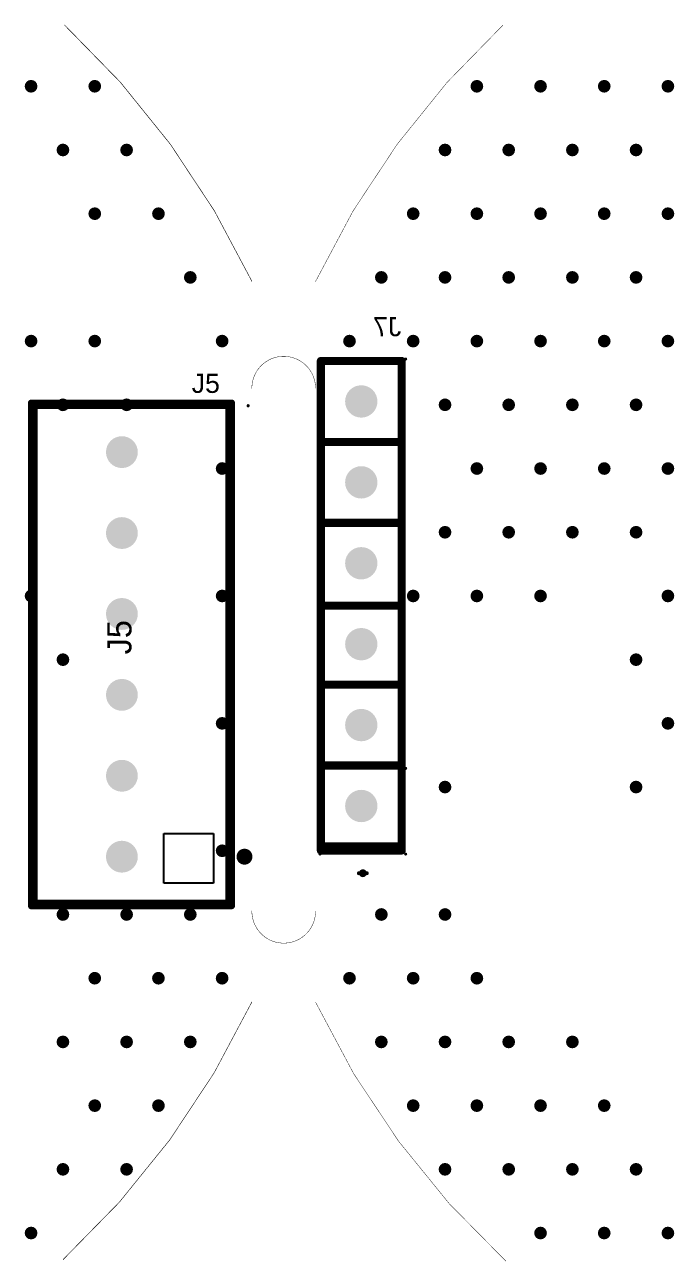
# Model space of a CAD drawing. Header units: millimetres. Extents: x 61 to 211, y 2 to 44.
# Drawn here: x 101.8 to 122.2, y 5.11 to 43.93 of the extents above; entities that cross this region are included whole.
import ezdxf

# ---------------------------------------------------------------- set-up
doc = ezdxf.new("R2010")
doc.units = ezdxf.units.MM
for name, color, linetype in [('BottomOverlay', 54, 'Continuous'), ('Mechanical1', 6, 'Continuous'), ('Mechanical10', 56, 'Continuous'), ('PadHoleLayer', 156, 'Continuous'), ('TopOverlay', 2, 'Continuous'), ('ViaHoleLayer', 16, 'Continuous')]:
    doc.layers.add(name, color=color, linetype=linetype)
doc.styles.add('Arial', font='', dxfattribs={"height": 0.2})
doc.styles.get('Arial').set_extended_font_data('Arial')

# ---------------------------------------------------------------- blocks, each defined once
blk = doc.blocks.new('2_54_C___________6_B_12')
at = {"layer": 'PadHoleLayer'}
h = blk.add_hatch(color=156, dxfattribs=at)
edge = h.paths.add_edge_path()
edge.add_arc((0.254, 0.127), 0.508, 0, 360)
h = blk.add_hatch(color=156, dxfattribs=at)
edge = h.paths.add_edge_path()
edge.add_arc((2.794, 0.127), 0.508, 0, 360)
h = blk.add_hatch(color=156, dxfattribs=at)
edge = h.paths.add_edge_path()
edge.add_arc((5.334, 0.127), 0.508, 0, 360)
h = blk.add_hatch(color=156, dxfattribs=at)
edge = h.paths.add_edge_path()
edge.add_arc((7.874, 0.127), 0.508, 0, 360)
h = blk.add_hatch(color=156, dxfattribs=at)
edge = h.paths.add_edge_path()
edge.add_arc((10.414, 0.127), 0.508, 0, 360)
h = blk.add_hatch(color=156, dxfattribs=at)
edge = h.paths.add_edge_path()
edge.add_arc((12.954, 0.127), 0.508, 0, 360)
at = {"layer": 'BottomOverlay', "const_width": 0.254}
for points in [[(-1.016, 1.397), (-1.016, -1.143)], [(-1.016, 1.397), (14.224, 1.397)], [(14.224, 1.397), (14.224, -1.143)], [(-1.016, -1.143), (14.224, -1.143)]]:
    blk.add_lwpolyline(points, dxfattribs=at)
at = {"layer": 'BottomOverlay', "const_width": 0.127}
for points in [[(-1.0795, 1.397, 1), (-0.9525, 1.397, 1)], [(-1.0795, 1.397, 1), (-0.9525, 1.397, 1)], [(14.1605, 1.397, 1), (14.2875, 1.397, 1)], [(14.1605, 1.397, 1), (14.2875, 1.397, 1)], [(-1.0795, -1.143, 1), (-0.9525, -1.143, 1)], [(-1.0795, -1.143, 1), (-0.9525, -1.143, 1)], [(14.1605, -1.143, 1), (14.2875, -1.143, 1)], [(14.1605, -1.143, 1), (14.2875, -1.143, 1)]]:
    blk.add_lwpolyline(points, format="xyb", close=True, dxfattribs=at)
at = {"layer": 'TopOverlay', "const_width": 0.254}
for points in [[(-1.143, 1.397), (-1.143, -1.143)], [(-1.143, 1.397), (14.224, 1.397)], [(1.524, 1.397), (1.524, -1.143)], [(4.064, 1.397), (4.064, -1.143)], [(6.5405, 1.397), (6.5405, -1.143)], [(9.144, 1.397), (9.144, -1.143)], [(11.684, 1.397), (11.684, -1.143)], [(14.224, 1.397), (14.224, -1.143)], [(-1.143, -1.143), (14.224, -1.143)]]:
    blk.add_lwpolyline(points, dxfattribs=at)
at = {"layer": 'TopOverlay', "const_width": 0.127}
for points in [[(-1.2065, 1.397, 1), (-1.0795, 1.397, 1)], [(-1.2065, 1.397, 1), (-1.0795, 1.397, 1)], [(1.4605, 1.397, 1), (1.5875, 1.397, 1)], [(4.0005, 1.397, 1), (4.1275, 1.397, 1)], [(6.477, 1.397, 1), (6.604, 1.397, 1)], [(9.0805, 1.397, 1), (9.2075, 1.397, 1)], [(11.6205, 1.397, 1), (11.7475, 1.397, 1)], [(14.1605, 1.397, 1), (14.2875, 1.397, 1)], [(14.1605, 1.397, 1), (14.2875, 1.397, 1)], [(-1.2065, -1.143, 1), (-1.0795, -1.143, 1)], [(-1.2065, -1.143, 1), (-1.0795, -1.143, 1)], [(1.4605, -1.143, 1), (1.5875, -1.143, 1)], [(4.0005, -1.143, 1), (4.1275, -1.143, 1)], [(6.477, -1.143, 1), (6.604, -1.143, 1)], [(9.0805, -1.143, 1), (9.2075, -1.143, 1)], [(11.6205, -1.143, 1), (11.7475, -1.143, 1)], [(14.1605, -1.143, 1), (14.2875, -1.143, 1)], [(14.1605, -1.143, 1), (14.2875, -1.143, 1)]]:
    blk.add_lwpolyline(points, format="xyb", close=True, dxfattribs=at)
blk = doc.blocks.new('S_______SWR25X_NRTC_S06_ST_BA_MFG_34')
at = {"layer": 'PadHoleLayer'}
h = blk.add_hatch(color=156, dxfattribs=at)
edge = h.paths.add_edge_path()
edge.add_arc((-6.35, 0.3), 0.5, 0, 360)
h = blk.add_hatch(color=156, dxfattribs=at)
edge = h.paths.add_edge_path()
edge.add_arc((-3.81, 0.3), 0.5, 0, 360)
h = blk.add_hatch(color=156, dxfattribs=at)
edge = h.paths.add_edge_path()
edge.add_arc((-1.27, 0.3), 0.5, 0, 360)
h = blk.add_hatch(color=156, dxfattribs=at)
edge = h.paths.add_edge_path()
edge.add_arc((1.27, 0.3), 0.5, 0, 360)
h = blk.add_hatch(color=156, dxfattribs=at)
edge = h.paths.add_edge_path()
edge.add_arc((3.81, 0.3), 0.5, 0, 360)
h = blk.add_hatch(color=156, dxfattribs=at)
edge = h.paths.add_edge_path()
edge.add_arc((6.35, 0.3), 0.5, 0, 360)
at = {"layer": 'Mechanical10', "const_width": 0.2}
for points in [[(-7.9, 3.15), (-7.9, -3.15)], [(-7.9, 3.15), (7.9, 3.15)], [(7.9, 3.15), (7.9, -3.15)], [(-7.9, -3.15), (7.9, -3.15)]]:
    blk.add_lwpolyline(points, dxfattribs=at)
at = {"layer": 'Mechanical10', "const_width": 0.1}
for points in [[(-7.95, 3.15, 1), (-7.85, 3.15, 1)], [(-7.95, 3.15, 1), (-7.85, 3.15, 1)], [(7.85, 3.15, 1), (7.95, 3.15, 1)], [(7.85, 3.15, 1), (7.95, 3.15, 1)], [(-7.95, -3.15, 1), (-7.85, -3.15, 1)], [(-7.95, -3.15, 1), (-7.85, -3.15, 1)], [(7.85, -3.15, 1), (7.95, -3.15, 1)], [(7.85, -3.15, 1), (7.95, -3.15, 1)]]:
    blk.add_lwpolyline(points, format="xyb", close=True, dxfattribs=at)
at = {"layer": 'TopOverlay', "const_width": 0.2}
for points in [[(-7.8, 3.05), (-7.8, -3.05)], [(-7.8, 3.05), (7.8, 3.05)], [(7.8, 3.05), (7.8, -3.05)], [(-7.8, -3.05), (7.8, -3.05)]]:
    blk.add_lwpolyline(points, dxfattribs=at)
at = {"layer": 'TopOverlay'}
for points, const_width in [([(-7.85, 3.05, 1), (-7.75, 3.05, 1)], 0.1), ([(-7.85, 3.05, 1), (-7.75, 3.05, 1)], 0.1), ([(7.75, 3.05, 1), (7.85, 3.05, 1)], 0.1), ([(7.75, 3.05, 1), (7.85, 3.05, 1)], 0.1), ([(-7.85, -3.05, 1), (-7.75, -3.05, 1)], 0.1), ([(-7.85, -3.05, 1), (-7.75, -3.05, 1)], 0.1), ([(7.75, -3.05, 1), (7.85, -3.05, 1)], 0.1), ([(7.75, -3.05, 1), (7.85, -3.05, 1)], 0.1), ([(-6.225, -3.55, 1), (-6.475, -3.55, 1)], 0.25), ([(-6.538, -3.55, 1), (-6.413, -3.55, 1)], 0.125), ([(-6.287, -3.55, 1), (-6.162, -3.55, 1)], 0.125)]:
    blk.add_lwpolyline(points, format="xyb", close=True, dxfattribs=dict(at, const_width=const_width))
at = {"layer": 'Mechanical10'}
blk.add_text('J5', height=0.762, dxfattribs=at).set_placement((0, 0))

msp = doc.modelspace()

# ---------------------------------------------------------------- hatches: boundary and pattern name
at = {"layer": 'PadHoleLayer'}
h = msp.add_hatch(color=156, dxfattribs=at)
edge = h.paths.add_edge_path()
edge.add_arc((111.074, 33.436), 0.05, 0, 360)
h = msp.add_hatch(color=156, dxfattribs=at)
edge = h.paths.add_edge_path()
edge.add_arc((111.074, 33.436), 0.05, 0, 360)
h = msp.add_hatch(color=156, dxfattribs=at)
edge = h.paths.add_edge_path()
edge.add_arc((113.764, 33.436), 0.05, 0, 360)
h = msp.add_hatch(color=156, dxfattribs=at)
edge = h.paths.add_edge_path()
edge.add_arc((113.764, 33.436), 0.05, 0, 360)
h = msp.add_hatch(color=156, dxfattribs=at)
edge = h.paths.add_edge_path()
edge.add_arc((102.716, 31.966), 0.05, 0, 360)
h = msp.add_hatch(color=156, dxfattribs=at)
edge = h.paths.add_edge_path()
edge.add_arc((102.716, 31.966), 0.05, 0, 360)
h = msp.add_hatch(color=156, dxfattribs=at)
edge = h.paths.add_edge_path()
edge.add_arc((102.717, 31.975), 0.05, 0, 360)
h = msp.add_hatch(color=156, dxfattribs=at)
edge = h.paths.add_edge_path()
edge.add_arc((102.717, 31.975), 0.05, 0, 360)
h = msp.add_hatch(color=156, dxfattribs=at)
edge = h.paths.add_edge_path()
edge.add_arc((102.742, 31.949), 0.05, 0, 360)
h = msp.add_hatch(color=156, dxfattribs=at)
edge = h.paths.add_edge_path()
edge.add_arc((102.742, 31.949), 0.05, 0, 360)
h = msp.add_hatch(color=156, dxfattribs=at)
edge = h.paths.add_edge_path()
edge.add_arc((108.816, 31.966), 0.05, 0, 360)
h = msp.add_hatch(color=156, dxfattribs=at)
edge = h.paths.add_edge_path()
edge.add_arc((108.816, 31.966), 0.05, 0, 360)
h = msp.add_hatch(color=156, dxfattribs=at)
edge = h.paths.add_edge_path()
edge.add_arc((108.817, 31.975), 0.05, 0, 360)
h = msp.add_hatch(color=156, dxfattribs=at)
edge = h.paths.add_edge_path()
edge.add_arc((108.817, 31.975), 0.05, 0, 360)
h = msp.add_hatch(color=156, dxfattribs=at)
edge = h.paths.add_edge_path()
edge.add_arc((111.074, 20.586), 0.05, 0, 360)
h = msp.add_hatch(color=156, dxfattribs=at)
edge = h.paths.add_edge_path()
edge.add_arc((113.764, 20.586), 0.05, 0, 360)
h = msp.add_hatch(color=156, dxfattribs=at)
edge = h.paths.add_edge_path()
edge.add_arc((111.074, 17.896), 0.05, 0, 360)
h = msp.add_hatch(color=156, dxfattribs=at)
edge = h.paths.add_edge_path()
edge.add_arc((111.074, 17.896), 0.05, 0, 360)
h = msp.add_hatch(color=156, dxfattribs=at)
edge = h.paths.add_edge_path()
edge.add_arc((113.764, 17.896), 0.05, 0, 360)
h = msp.add_hatch(color=156, dxfattribs=at)
edge = h.paths.add_edge_path()
edge.add_arc((113.764, 17.896), 0.05, 0, 360)
h = msp.add_hatch(color=156, dxfattribs=at)
edge = h.paths.add_edge_path()
edge.add_arc((112.294, 17.296), 0.0625, 0, 360)
h = msp.add_hatch(color=156, dxfattribs=at)
edge = h.paths.add_edge_path()
edge.add_arc((112.419, 17.296), 0.125, 0, 360)
h = msp.add_hatch(color=156, dxfattribs=at)
edge = h.paths.add_edge_path()
edge.add_arc((112.544, 17.296), 0.0625, 0, 360)
h = msp.add_hatch(color=156, dxfattribs=at)
edge = h.paths.add_edge_path()
edge.add_arc((102.716, 16.366), 0.05, 0, 360)
h = msp.add_hatch(color=156, dxfattribs=at)
edge = h.paths.add_edge_path()
edge.add_arc((102.716, 16.366), 0.05, 0, 360)
h = msp.add_hatch(color=156, dxfattribs=at)
edge = h.paths.add_edge_path()
edge.add_arc((102.717, 16.375), 0.05, 0, 360)
h = msp.add_hatch(color=156, dxfattribs=at)
edge = h.paths.add_edge_path()
edge.add_arc((102.717, 16.375), 0.05, 0, 360)
h = msp.add_hatch(color=156, dxfattribs=at)
edge = h.paths.add_edge_path()
edge.add_arc((102.742, 16.349), 0.05, 0, 360)
h = msp.add_hatch(color=156, dxfattribs=at)
edge = h.paths.add_edge_path()
edge.add_arc((102.742, 16.349), 0.05, 0, 360)
at = {"layer": 'TopOverlay'}
h = msp.add_hatch(color=2, dxfattribs=at)
edge = h.paths.add_edge_path()
edge.add_arc((111.074, 33.436), 0.05, 0, 360)
h = msp.add_hatch(color=2, dxfattribs=at)
edge = h.paths.add_edge_path()
edge.add_arc((111.074, 33.436), 0.05, 0, 360)
h = msp.add_hatch(color=2, dxfattribs=at)
edge = h.paths.add_edge_path()
edge.add_arc((113.764, 33.436), 0.05, 0, 360)
h = msp.add_hatch(color=2, dxfattribs=at)
edge = h.paths.add_edge_path()
edge.add_arc((113.764, 33.436), 0.05, 0, 360)
h = msp.add_hatch(color=2, dxfattribs=at)
edge = h.paths.add_edge_path()
edge.add_arc((102.716, 31.966), 0.05, 0, 360)
h = msp.add_hatch(color=2, dxfattribs=at)
edge = h.paths.add_edge_path()
edge.add_arc((102.716, 31.966), 0.05, 0, 360)
h = msp.add_hatch(color=2, dxfattribs=at)
edge = h.paths.add_edge_path()
edge.add_arc((102.717, 31.975), 0.05, 0, 360)
h = msp.add_hatch(color=2, dxfattribs=at)
edge = h.paths.add_edge_path()
edge.add_arc((102.717, 31.975), 0.05, 0, 360)
h = msp.add_hatch(color=2, dxfattribs=at)
edge = h.paths.add_edge_path()
edge.add_arc((102.742, 31.949), 0.05, 0, 360)
h = msp.add_hatch(color=2, dxfattribs=at)
edge = h.paths.add_edge_path()
edge.add_arc((102.742, 31.949), 0.05, 0, 360)
h = msp.add_hatch(color=2, dxfattribs=at)
edge = h.paths.add_edge_path()
edge.add_arc((108.816, 31.966), 0.05, 0, 360)
h = msp.add_hatch(color=2, dxfattribs=at)
edge = h.paths.add_edge_path()
edge.add_arc((108.816, 31.966), 0.05, 0, 360)
h = msp.add_hatch(color=2, dxfattribs=at)
edge = h.paths.add_edge_path()
edge.add_arc((108.817, 31.975), 0.05, 0, 360)
h = msp.add_hatch(color=2, dxfattribs=at)
edge = h.paths.add_edge_path()
edge.add_arc((108.817, 31.975), 0.05, 0, 360)
h = msp.add_hatch(color=2, dxfattribs=at)
edge = h.paths.add_edge_path()
edge.add_arc((111.074, 20.586), 0.05, 0, 360)
h = msp.add_hatch(color=2, dxfattribs=at)
edge = h.paths.add_edge_path()
edge.add_arc((113.764, 20.586), 0.05, 0, 360)
h = msp.add_hatch(color=2, dxfattribs=at)
edge = h.paths.add_edge_path()
edge.add_arc((111.074, 17.896), 0.05, 0, 360)
h = msp.add_hatch(color=2, dxfattribs=at)
edge = h.paths.add_edge_path()
edge.add_arc((111.074, 17.896), 0.05, 0, 360)
h = msp.add_hatch(color=2, dxfattribs=at)
edge = h.paths.add_edge_path()
edge.add_arc((113.764, 17.896), 0.05, 0, 360)
h = msp.add_hatch(color=2, dxfattribs=at)
edge = h.paths.add_edge_path()
edge.add_arc((113.764, 17.896), 0.05, 0, 360)
h = msp.add_hatch(color=2, dxfattribs=at)
edge = h.paths.add_edge_path()
edge.add_arc((112.294, 17.296), 0.0625, 0, 360)
h = msp.add_hatch(color=2, dxfattribs=at)
edge = h.paths.add_edge_path()
edge.add_arc((112.419, 17.296), 0.125, 0, 360)
h = msp.add_hatch(color=2, dxfattribs=at)
edge = h.paths.add_edge_path()
edge.add_arc((112.544, 17.296), 0.0625, 0, 360)
h = msp.add_hatch(color=2, dxfattribs=at)
edge = h.paths.add_edge_path()
edge.add_arc((102.716, 16.366), 0.05, 0, 360)
h = msp.add_hatch(color=2, dxfattribs=at)
edge = h.paths.add_edge_path()
edge.add_arc((102.716, 16.366), 0.05, 0, 360)
h = msp.add_hatch(color=2, dxfattribs=at)
edge = h.paths.add_edge_path()
edge.add_arc((102.717, 16.375), 0.05, 0, 360)
h = msp.add_hatch(color=2, dxfattribs=at)
edge = h.paths.add_edge_path()
edge.add_arc((102.717, 16.375), 0.05, 0, 360)
h = msp.add_hatch(color=2, dxfattribs=at)
edge = h.paths.add_edge_path()
edge.add_arc((102.742, 16.349), 0.05, 0, 360)
h = msp.add_hatch(color=2, dxfattribs=at)
edge = h.paths.add_edge_path()
edge.add_arc((102.742, 16.349), 0.05, 0, 360)
at = {"layer": 'ViaHoleLayer'}
h = msp.add_hatch(color=16, dxfattribs=at)
edge = h.paths.add_edge_path()
edge.add_arc((102, 42), 0.2, 0, 360)
h = msp.add_hatch(color=16, dxfattribs=at)
edge = h.paths.add_edge_path()
edge.add_arc((104, 42), 0.2, 0, 360)
h = msp.add_hatch(color=16, dxfattribs=at)
edge = h.paths.add_edge_path()
edge.add_arc((116, 42), 0.2, 0, 360)
h = msp.add_hatch(color=16, dxfattribs=at)
edge = h.paths.add_edge_path()
edge.add_arc((118, 42), 0.2, 0, 360)
h = msp.add_hatch(color=16, dxfattribs=at)
edge = h.paths.add_edge_path()
edge.add_arc((120, 42), 0.2, 0, 360)
h = msp.add_hatch(color=16, dxfattribs=at)
edge = h.paths.add_edge_path()
edge.add_arc((122, 42), 0.2, 0, 360)
h = msp.add_hatch(color=16, dxfattribs=at)
edge = h.paths.add_edge_path()
edge.add_arc((103, 40), 0.2, 0, 360)
h = msp.add_hatch(color=16, dxfattribs=at)
edge = h.paths.add_edge_path()
edge.add_arc((105, 40), 0.2, 0, 360)
h = msp.add_hatch(color=16, dxfattribs=at)
edge = h.paths.add_edge_path()
edge.add_arc((115, 40), 0.2, 0, 360)
h = msp.add_hatch(color=16, dxfattribs=at)
edge = h.paths.add_edge_path()
edge.add_arc((117, 40), 0.2, 0, 360)
h = msp.add_hatch(color=16, dxfattribs=at)
edge = h.paths.add_edge_path()
edge.add_arc((119, 40), 0.2, 0, 360)
h = msp.add_hatch(color=16, dxfattribs=at)
edge = h.paths.add_edge_path()
edge.add_arc((121, 40), 0.2, 0, 360)
h = msp.add_hatch(color=16, dxfattribs=at)
edge = h.paths.add_edge_path()
edge.add_arc((104, 38), 0.2, 0, 360)
h = msp.add_hatch(color=16, dxfattribs=at)
edge = h.paths.add_edge_path()
edge.add_arc((106, 38), 0.2, 0, 360)
h = msp.add_hatch(color=16, dxfattribs=at)
edge = h.paths.add_edge_path()
edge.add_arc((114, 38), 0.2, 0, 360)
h = msp.add_hatch(color=16, dxfattribs=at)
edge = h.paths.add_edge_path()
edge.add_arc((116, 38), 0.2, 0, 360)
h = msp.add_hatch(color=16, dxfattribs=at)
edge = h.paths.add_edge_path()
edge.add_arc((118, 38), 0.2, 0, 360)
h = msp.add_hatch(color=16, dxfattribs=at)
edge = h.paths.add_edge_path()
edge.add_arc((120, 38), 0.2, 0, 360)
h = msp.add_hatch(color=16, dxfattribs=at)
edge = h.paths.add_edge_path()
edge.add_arc((122, 38), 0.2, 0, 360)
h = msp.add_hatch(color=16, dxfattribs=at)
edge = h.paths.add_edge_path()
edge.add_arc((107, 36), 0.2, 0, 360)
h = msp.add_hatch(color=16, dxfattribs=at)
edge = h.paths.add_edge_path()
edge.add_arc((113, 36), 0.2, 0, 360)
h = msp.add_hatch(color=16, dxfattribs=at)
edge = h.paths.add_edge_path()
edge.add_arc((115, 36), 0.2, 0, 360)
h = msp.add_hatch(color=16, dxfattribs=at)
edge = h.paths.add_edge_path()
edge.add_arc((117, 36), 0.2, 0, 360)
h = msp.add_hatch(color=16, dxfattribs=at)
edge = h.paths.add_edge_path()
edge.add_arc((119, 36), 0.2, 0, 360)
h = msp.add_hatch(color=16, dxfattribs=at)
edge = h.paths.add_edge_path()
edge.add_arc((121, 36), 0.2, 0, 360)
h = msp.add_hatch(color=16, dxfattribs=at)
edge = h.paths.add_edge_path()
edge.add_arc((102, 34), 0.2, 0, 360)
h = msp.add_hatch(color=16, dxfattribs=at)
edge = h.paths.add_edge_path()
edge.add_arc((104, 34), 0.2, 0, 360)
h = msp.add_hatch(color=16, dxfattribs=at)
edge = h.paths.add_edge_path()
edge.add_arc((108, 34), 0.2, 0, 360)
h = msp.add_hatch(color=16, dxfattribs=at)
edge = h.paths.add_edge_path()
edge.add_arc((112, 34), 0.2, 0, 360)
h = msp.add_hatch(color=16, dxfattribs=at)
edge = h.paths.add_edge_path()
edge.add_arc((114, 34), 0.2, 0, 360)
h = msp.add_hatch(color=16, dxfattribs=at)
edge = h.paths.add_edge_path()
edge.add_arc((116, 34), 0.2, 0, 360)
h = msp.add_hatch(color=16, dxfattribs=at)
edge = h.paths.add_edge_path()
edge.add_arc((118, 34), 0.2, 0, 360)
h = msp.add_hatch(color=16, dxfattribs=at)
edge = h.paths.add_edge_path()
edge.add_arc((120, 34), 0.2, 0, 360)
h = msp.add_hatch(color=16, dxfattribs=at)
edge = h.paths.add_edge_path()
edge.add_arc((122, 34), 0.2, 0, 360)
h = msp.add_hatch(color=16, dxfattribs=at)
edge = h.paths.add_edge_path()
edge.add_arc((103, 32), 0.2, 0, 360)
h = msp.add_hatch(color=16, dxfattribs=at)
edge = h.paths.add_edge_path()
edge.add_arc((105, 32), 0.2, 0, 360)
h = msp.add_hatch(color=16, dxfattribs=at)
edge = h.paths.add_edge_path()
edge.add_arc((115, 32), 0.2, 0, 360)
h = msp.add_hatch(color=16, dxfattribs=at)
edge = h.paths.add_edge_path()
edge.add_arc((117, 32), 0.2, 0, 360)
h = msp.add_hatch(color=16, dxfattribs=at)
edge = h.paths.add_edge_path()
edge.add_arc((119, 32), 0.2, 0, 360)
h = msp.add_hatch(color=16, dxfattribs=at)
edge = h.paths.add_edge_path()
edge.add_arc((121, 32), 0.2, 0, 360)
h = msp.add_hatch(color=16, dxfattribs=at)
edge = h.paths.add_edge_path()
edge.add_arc((108, 30), 0.2, 0, 360)
h = msp.add_hatch(color=16, dxfattribs=at)
edge = h.paths.add_edge_path()
edge.add_arc((116, 30), 0.2, 0, 360)
h = msp.add_hatch(color=16, dxfattribs=at)
edge = h.paths.add_edge_path()
edge.add_arc((118, 30), 0.2, 0, 360)
h = msp.add_hatch(color=16, dxfattribs=at)
edge = h.paths.add_edge_path()
edge.add_arc((120, 30), 0.2, 0, 360)
h = msp.add_hatch(color=16, dxfattribs=at)
edge = h.paths.add_edge_path()
edge.add_arc((122, 30), 0.2, 0, 360)
h = msp.add_hatch(color=16, dxfattribs=at)
edge = h.paths.add_edge_path()
edge.add_arc((115, 28), 0.2, 0, 360)
h = msp.add_hatch(color=16, dxfattribs=at)
edge = h.paths.add_edge_path()
edge.add_arc((117, 28), 0.2, 0, 360)
h = msp.add_hatch(color=16, dxfattribs=at)
edge = h.paths.add_edge_path()
edge.add_arc((119, 28), 0.2, 0, 360)
h = msp.add_hatch(color=16, dxfattribs=at)
edge = h.paths.add_edge_path()
edge.add_arc((121, 28), 0.2, 0, 360)
h = msp.add_hatch(color=16, dxfattribs=at)
edge = h.paths.add_edge_path()
edge.add_arc((102, 26), 0.2, 0, 360)
h = msp.add_hatch(color=16, dxfattribs=at)
edge = h.paths.add_edge_path()
edge.add_arc((108, 26), 0.2, 0, 360)
h = msp.add_hatch(color=16, dxfattribs=at)
edge = h.paths.add_edge_path()
edge.add_arc((114, 26), 0.2, 0, 360)
h = msp.add_hatch(color=16, dxfattribs=at)
edge = h.paths.add_edge_path()
edge.add_arc((116, 26), 0.2, 0, 360)
h = msp.add_hatch(color=16, dxfattribs=at)
edge = h.paths.add_edge_path()
edge.add_arc((118, 26), 0.2, 0, 360)
h = msp.add_hatch(color=16, dxfattribs=at)
edge = h.paths.add_edge_path()
edge.add_arc((122, 26), 0.2, 0, 360)
h = msp.add_hatch(color=16, dxfattribs=at)
edge = h.paths.add_edge_path()
edge.add_arc((103, 24), 0.2, 0, 360)
h = msp.add_hatch(color=16, dxfattribs=at)
edge = h.paths.add_edge_path()
edge.add_arc((121, 24), 0.2, 0, 360)
h = msp.add_hatch(color=16, dxfattribs=at)
edge = h.paths.add_edge_path()
edge.add_arc((108, 22), 0.2, 0, 360)
h = msp.add_hatch(color=16, dxfattribs=at)
edge = h.paths.add_edge_path()
edge.add_arc((122, 22), 0.2, 0, 360)
h = msp.add_hatch(color=16, dxfattribs=at)
edge = h.paths.add_edge_path()
edge.add_arc((115, 20), 0.2, 0, 360)
h = msp.add_hatch(color=16, dxfattribs=at)
edge = h.paths.add_edge_path()
edge.add_arc((121, 20), 0.2, 0, 360)
h = msp.add_hatch(color=16, dxfattribs=at)
edge = h.paths.add_edge_path()
edge.add_arc((108, 18), 0.2, 0, 360)
h = msp.add_hatch(color=16, dxfattribs=at)
edge = h.paths.add_edge_path()
edge.add_arc((103, 16), 0.2, 0, 360)
h = msp.add_hatch(color=16, dxfattribs=at)
edge = h.paths.add_edge_path()
edge.add_arc((105, 16), 0.2, 0, 360)
h = msp.add_hatch(color=16, dxfattribs=at)
edge = h.paths.add_edge_path()
edge.add_arc((107, 16), 0.2, 0, 360)
h = msp.add_hatch(color=16, dxfattribs=at)
edge = h.paths.add_edge_path()
edge.add_arc((113, 16), 0.2, 0, 360)
h = msp.add_hatch(color=16, dxfattribs=at)
edge = h.paths.add_edge_path()
edge.add_arc((115, 16), 0.2, 0, 360)
h = msp.add_hatch(color=16, dxfattribs=at)
edge = h.paths.add_edge_path()
edge.add_arc((104, 14), 0.2, 0, 360)
h = msp.add_hatch(color=16, dxfattribs=at)
edge = h.paths.add_edge_path()
edge.add_arc((106, 14), 0.2, 0, 360)
h = msp.add_hatch(color=16, dxfattribs=at)
edge = h.paths.add_edge_path()
edge.add_arc((108, 14), 0.2, 0, 360)
h = msp.add_hatch(color=16, dxfattribs=at)
edge = h.paths.add_edge_path()
edge.add_arc((112, 14), 0.2, 0, 360)
h = msp.add_hatch(color=16, dxfattribs=at)
edge = h.paths.add_edge_path()
edge.add_arc((114, 14), 0.2, 0, 360)
h = msp.add_hatch(color=16, dxfattribs=at)
edge = h.paths.add_edge_path()
edge.add_arc((116, 14), 0.2, 0, 360)
h = msp.add_hatch(color=16, dxfattribs=at)
edge = h.paths.add_edge_path()
edge.add_arc((103, 12), 0.2, 0, 360)
h = msp.add_hatch(color=16, dxfattribs=at)
edge = h.paths.add_edge_path()
edge.add_arc((105, 12), 0.2, 0, 360)
h = msp.add_hatch(color=16, dxfattribs=at)
edge = h.paths.add_edge_path()
edge.add_arc((107, 12), 0.2, 0, 360)
h = msp.add_hatch(color=16, dxfattribs=at)
edge = h.paths.add_edge_path()
edge.add_arc((113, 12), 0.2, 0, 360)
h = msp.add_hatch(color=16, dxfattribs=at)
edge = h.paths.add_edge_path()
edge.add_arc((115, 12), 0.2, 0, 360)
h = msp.add_hatch(color=16, dxfattribs=at)
edge = h.paths.add_edge_path()
edge.add_arc((117, 12), 0.2, 0, 360)
h = msp.add_hatch(color=16, dxfattribs=at)
edge = h.paths.add_edge_path()
edge.add_arc((119, 12), 0.2, 0, 360)
h = msp.add_hatch(color=16, dxfattribs=at)
edge = h.paths.add_edge_path()
edge.add_arc((104, 10), 0.2, 0, 360)
h = msp.add_hatch(color=16, dxfattribs=at)
edge = h.paths.add_edge_path()
edge.add_arc((106, 10), 0.2, 0, 360)
h = msp.add_hatch(color=16, dxfattribs=at)
edge = h.paths.add_edge_path()
edge.add_arc((114, 10), 0.2, 0, 360)
h = msp.add_hatch(color=16, dxfattribs=at)
edge = h.paths.add_edge_path()
edge.add_arc((116, 10), 0.2, 0, 360)
h = msp.add_hatch(color=16, dxfattribs=at)
edge = h.paths.add_edge_path()
edge.add_arc((118, 10), 0.2, 0, 360)
h = msp.add_hatch(color=16, dxfattribs=at)
edge = h.paths.add_edge_path()
edge.add_arc((120, 10), 0.2, 0, 360)
h = msp.add_hatch(color=16, dxfattribs=at)
edge = h.paths.add_edge_path()
edge.add_arc((103, 8), 0.2, 0, 360)
h = msp.add_hatch(color=16, dxfattribs=at)
edge = h.paths.add_edge_path()
edge.add_arc((105, 8), 0.2, 0, 360)
h = msp.add_hatch(color=16, dxfattribs=at)
edge = h.paths.add_edge_path()
edge.add_arc((115, 8), 0.2, 0, 360)
h = msp.add_hatch(color=16, dxfattribs=at)
edge = h.paths.add_edge_path()
edge.add_arc((117, 8), 0.2, 0, 360)
h = msp.add_hatch(color=16, dxfattribs=at)
edge = h.paths.add_edge_path()
edge.add_arc((119, 8), 0.2, 0, 360)
h = msp.add_hatch(color=16, dxfattribs=at)
edge = h.paths.add_edge_path()
edge.add_arc((121, 8), 0.2, 0, 360)
h = msp.add_hatch(color=16, dxfattribs=at)
edge = h.paths.add_edge_path()
edge.add_arc((102, 6), 0.2, 0, 360)
h = msp.add_hatch(color=16, dxfattribs=at)
edge = h.paths.add_edge_path()
edge.add_arc((118, 6), 0.2, 0, 360)
h = msp.add_hatch(color=16, dxfattribs=at)
edge = h.paths.add_edge_path()
edge.add_arc((120, 6), 0.2, 0, 360)
h = msp.add_hatch(color=16, dxfattribs=at)
edge = h.paths.add_edge_path()
edge.add_arc((122, 6), 0.2, 0, 360)

# ---------------------------------------------------------------- linework, layer by layer
at = {"layer": 'Mechanical1', "const_width": 0.0127}
for points in [[(103.052, 43.916, -0.095044), (108.934, 35.873)], [(103.052, 43.926, -0.095044), (108.935, 35.882)], [(103.052, 43.926, -0.095044), (108.935, 35.882)], [(110.934, 35.873, -0.095026), (116.815, 43.915)], [(108.934, 32.515, -1.004251), (110.934, 32.523)], [(110.934, 16.1, -1.004251), (108.934, 16.109)], [(108.935, 13.259, -0.095647), (103.006, 5.172)], [(108.935, 13.259, -0.095647), (103.006, 5.172)], [(108.934, 13.249, -0.095647), (103.005, 5.163)], [(116.909, 5.12, -0.096242), (110.934, 13.249)]]:
    msp.add_lwpolyline(points, format="xyb", dxfattribs=at)
at = {"layer": 'Mechanical1', "const_width": 0.00635}
for points in [[(103.048, 43.916, 1), (103.055, 43.916, 1)], [(103.049, 43.926, 1), (103.055, 43.926, 1)], [(103.049, 43.926, 1), (103.055, 43.926, 1)], [(116.812, 43.915, 1), (116.818, 43.915, 1)], [(108.931, 35.882, 1), (108.938, 35.882, 1)], [(108.931, 35.882, 1), (108.938, 35.882, 1)], [(108.931, 35.873, 1), (108.937, 35.873, 1)], [(110.931, 35.873, 1), (110.937, 35.873, 1)], [(108.931, 32.515, 1), (108.937, 32.515, 1)], [(110.931, 32.523, 1), (110.937, 32.523, 1)], [(108.931, 16.109, 1), (108.937, 16.109, 1)], [(110.931, 16.1, 1), (110.937, 16.1, 1)], [(108.931, 13.259, 1), (108.938, 13.259, 1)], [(108.931, 13.259, 1), (108.938, 13.259, 1)], [(108.931, 13.249, 1), (108.937, 13.249, 1)], [(110.931, 13.249, 1), (110.937, 13.249, 1)], [(103.002, 5.172, 1), (103.009, 5.172, 1)], [(103.002, 5.172, 1), (103.009, 5.172, 1)], [(103.002, 5.163, 1), (103.008, 5.163, 1)], [(116.906, 5.12, 1), (116.912, 5.12, 1)]]:
    msp.add_lwpolyline(points, format="xyb", close=True, dxfattribs=at)
at = {"layer": 'TopOverlay'}
for p, q in [((106.174, 16.988), (106.174, 18.538)), ((106.174, 18.538), (107.724, 18.538)), ((107.724, 18.538), (107.724, 16.988)), ((107.724, 16.988), (106.174, 16.988))]:
    msp.add_line(p, q, dxfattribs=at)
at = {"layer": 'TopOverlay', "const_width": 0.0127}
for points in [[(110.934, 35.873, -0.095026), (116.815, 43.915)], [(108.934, 32.515, -1.004251), (110.934, 32.523)], [(110.934, 16.1, -1.004251), (108.934, 16.109)], [(116.909, 5.12, -0.096242), (110.934, 13.249)]]:
    msp.add_lwpolyline(points, format="xyb", dxfattribs=at)
at = {"layer": 'TopOverlay', "const_width": 0.00635}
for points in [[(116.812, 43.915, 1), (116.818, 43.915, 1)], [(110.931, 35.873, 1), (110.937, 35.873, 1)], [(108.931, 32.515, 1), (108.937, 32.515, 1)], [(110.931, 32.523, 1), (110.937, 32.523, 1)], [(108.931, 16.109, 1), (108.937, 16.109, 1)], [(110.931, 16.1, 1), (110.937, 16.1, 1)], [(110.931, 13.249, 1), (110.937, 13.249, 1)], [(116.906, 5.12, 1), (116.912, 5.12, 1)]]:
    msp.add_lwpolyline(points, format="xyb", close=True, dxfattribs=at)

# ---------------------------------------------------------------- block references
at = {"rotation": 90}
for name, p in [('2_54_C___________6_B_12', (112.497, 19.152)), ('S_______SWR25X_NRTC_S06_ST_BA_MFG_34', (105.152, 24.165))]:
    msp.add_blockref(name, p, dxfattribs=at)

# ---------------------------------------------------------------- texts
at = {"layer": 'BottomOverlay', "style": 'Arial', "text_generation_flag": 2}
msp.add_text('J7', height=0.6, dxfattribs=at).set_placement((113.625, 34.153))
at = {"layer": 'TopOverlay', "style": 'Arial'}
msp.add_text('J5', height=0.6, dxfattribs=at).set_placement((107.044, 32.374))

doc.saveas('drawing.dxf')
